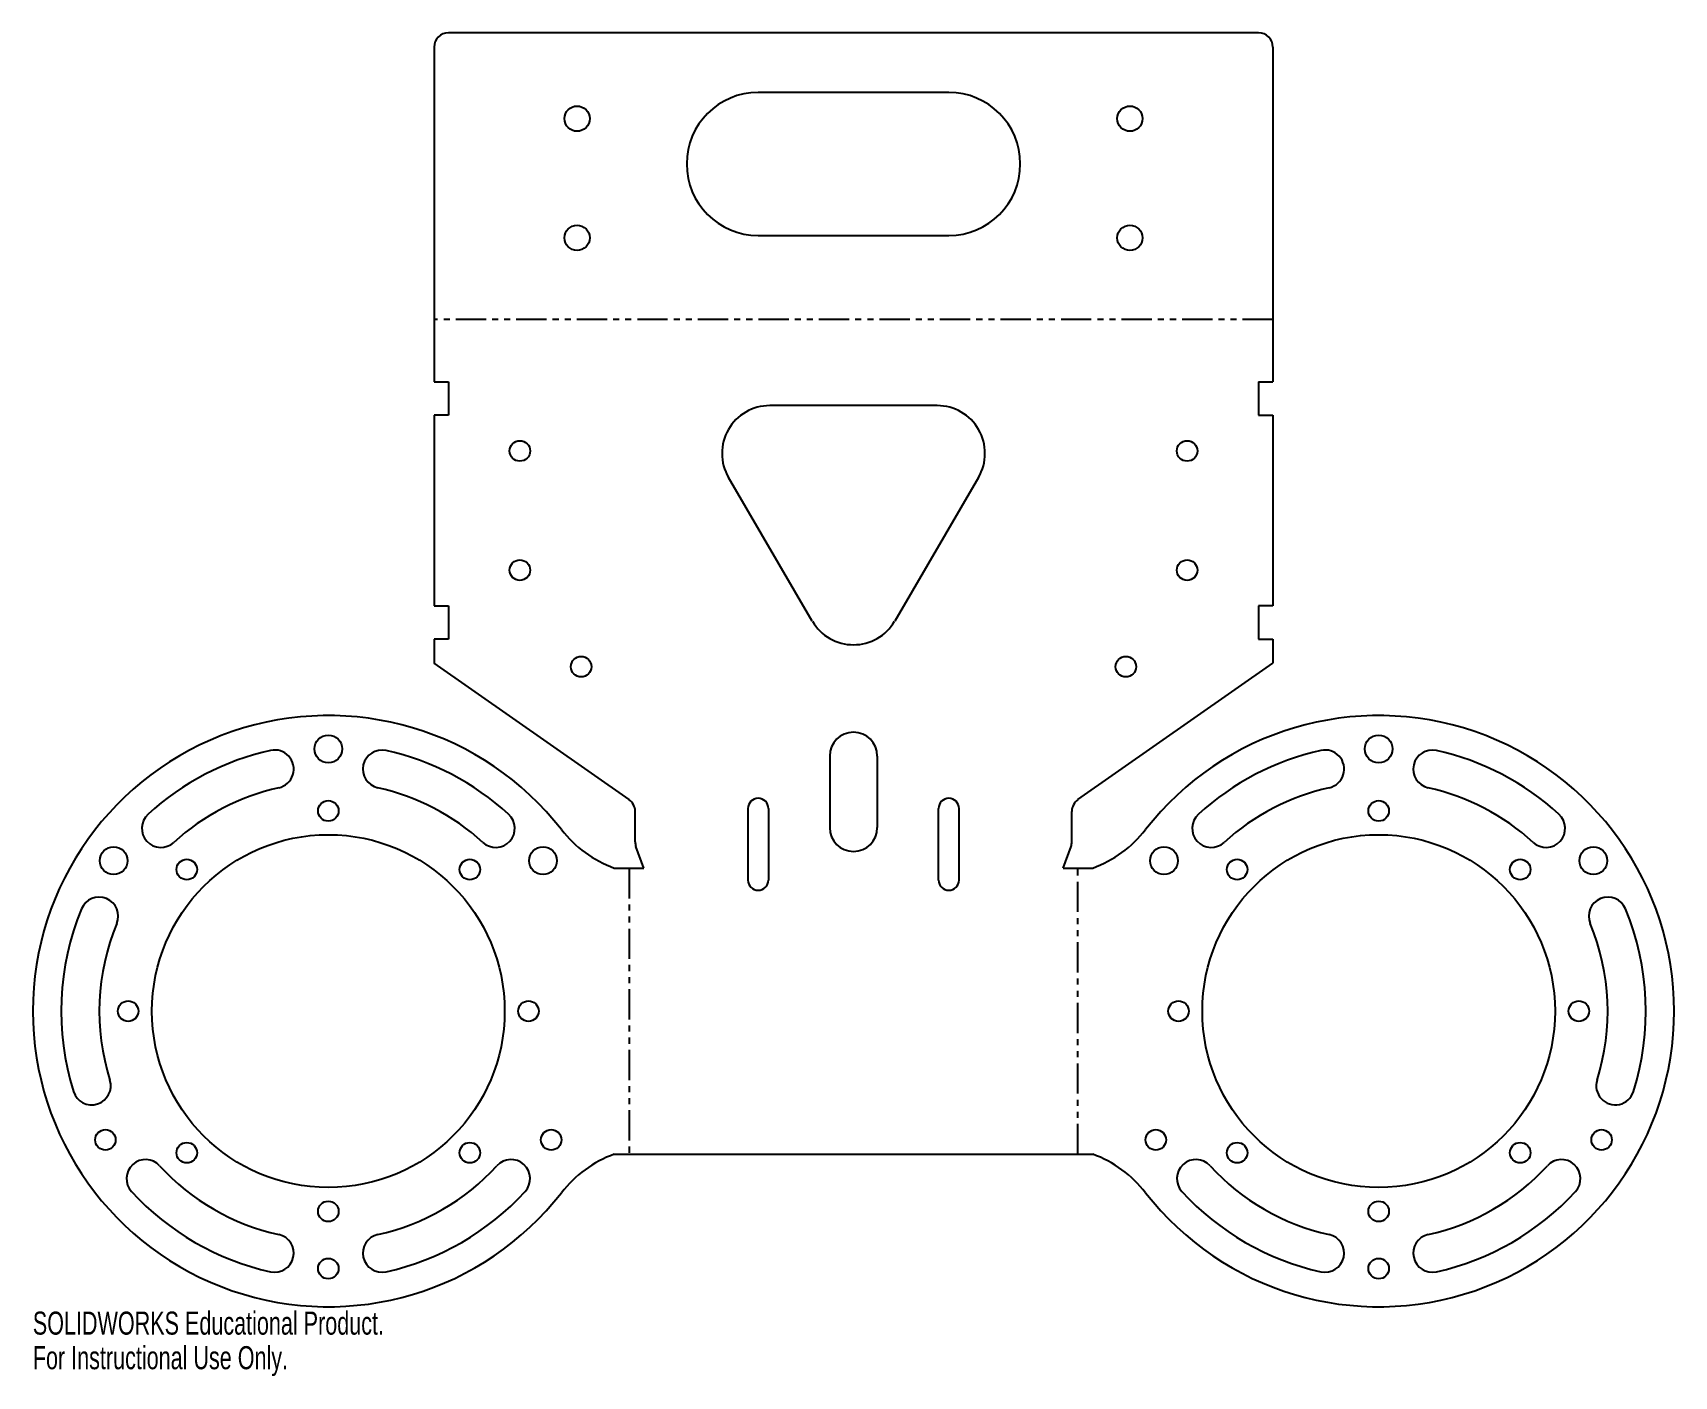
# Model space of a CAD drawing. Header units: millimetres. Extents: x -172 to 172, y -47 to 235.
import ezdxf

# ---------------------------------------------------------------- set-up
doc = ezdxf.new("R2010")
doc.units = ezdxf.units.MM
doc.linetypes.add('PHANTOM', pattern=[12.7, 6.35, -1.27, 1.27, -1.27, 1.27, -1.27])
doc.styles.add('SLDTEXTSTYLE0', font='TXT', dxfattribs={"width": 0.7})

msp = doc.modelspace()

# ---------------------------------------------------------------- linework, layer by layer
at = {"color": 7, "linetype": 'Continuous', "lineweight": 25}
for p, q in [((85, 235.2), (-85, 235.2)), ((-88, 232.2), (-88, 162)), ((88, 232.2), (88, 162)), ((20, 222.7), (-20, 222.7)), ((-20, 192.7), (20, 192.7)), ((-88, 162), (-85, 162)), ((-85, 162), (-85, 155)), ((85, 162), (88, 162)), ((85, 162), (85, 155)), ((-88, 155), (-88, 115)), ((-85, 155), (-88, 155)), ((17.59, 157), (-17.59, 157)), ((85, 155), (88, 155)), ((88, 155), (88, 115)), ((-8.64, 111.81), (-26.23, 141.96)), ((26.23, 141.96), (8.64, 111.81)), ((-88, 115), (-85, 115)), ((-85, 115), (-85, 108)), ((88, 115), (85, 115)), ((85, 115), (85, 108)), ((-88, 108), (-88, 103)), ((-85, 108), (-88, 108)), ((85, 108), (88, 108)), ((88, 108), (88, 103)), ((-47.1, 74.36), (-88, 103)), ((47.1, 74.36), (88, 103)), ((-5, 83.5), (-5, 68.5)), ((5, 83.5), (5, 68.5)), ((-22.15, 72.5), (-22.15, 57.5)), ((-17.85, 72.5), (-17.85, 57.5)), ((17.85, 57.5), (17.85, 72.5)), ((22.15, 57.5), (22.15, 72.5)), ((-45.82, 65.53), (-45.82, 71.9)), ((45.82, 65.53), (45.82, 71.9)), ((-44, 60), (-45.64, 64.5)), ((44, 60), (45.64, 64.5)), ((-50.2, 60), (-44, 60)), ((44, 60), (50.2, 60)), ((-50.2, 0), (50.2, 0))]:
    msp.add_line(p, q, dxfattribs=at)
at = {"color": 7, "linetype": 'PHANTOM'}
for p, q in [((88, 175.1), (-88, 175.1)), ((-47.1, 60), (-47.1, 0)), ((47.1, 0), (47.1, 60))]:
    msp.add_line(p, q, dxfattribs=at)
at = {"color": 7, "linetype": 'Continuous', "lineweight": 25}
for centre, radius in [((-58, 217.2), 2.65), ((58, 217.2), 2.65), ((-58, 192.2), 2.65), ((58, 192.2), 2.65), ((-70, 147.5), 2.15), ((70, 147.5), 2.15), ((-70, 122.5), 2.15), ((70, 122.5), 2.15), ((-57.15, 102.25), 2.15), ((57.15, 102.25), 2.15), ((-110.2, 85), 2.9), ((110.2, 85), 2.9), ((-110.2, 72), 2.15), ((110.2, 72), 2.15), ((-110.2, 30), 37), ((110.2, 30), 37), ((-155.25, 61.55), 2.9), ((-65.15, 61.55), 2.9), ((65.15, 61.55), 2.9), ((155.25, 61.55), 2.9), ((-139.9, 59.7), 2.15), ((-80.5, 59.7), 2.15), ((80.5, 59.7), 2.15), ((139.9, 59.7), 2.15), ((-152.2, 30), 2.15), ((-68.2, 30), 2.15), ((68.2, 30), 2.15), ((152.2, 30), 2.15), ((-156.97, 3), 2.15), ((-63.43, 3), 2.15), ((63.43, 3), 2.15), ((156.97, 3), 2.15), ((-139.9, 0.3), 2.15), ((-80.5, 0.3), 2.15), ((80.5, 0.3), 2.15), ((139.9, 0.3), 2.15), ((-110.2, -12), 2.15), ((110.2, -12), 2.15), ((-110.2, -24), 2.15), ((110.2, -24), 2.15)]:
    msp.add_circle(centre, radius, dxfattribs=at)
for centre, radius, start, end in [((-85, 232.2), 3, 90, 180), ((85, 232.2), 3, 0, 90), ((-20, 207.7), 15, 90, 270), ((20, 207.7), 15, 270, 90), ((-17.59, 147), 10, 90, 210.2564), ((17.59, 147), 10, 329.7436, 90), ((0, 116.85), 10, 210.2564, 329.7436), ((-110.2, 30), 62, 37.9151, 322.0849), ((110.2, 30), 62, 217.9151, 142.0849), ((0, 83.5), 5, 0, 180), ((-110.2, 30), 56, 102.5, 132.5), ((-121.45, 80.77), 4, 282.5, 102.5), ((-98.95, 80.77), 4, 77.5, 257.5), ((-110.2, 30), 56, 47.5, 77.5), ((110.2, 30), 56, 102.5, 132.5), ((98.95, 80.77), 4, 282.5, 102.5), ((121.45, 80.77), 4, 77.5, 257.5), ((110.2, 30), 56, 47.5, 77.5), ((-110.2, 30), 48, 102.5, 132.5), ((-110.2, 30), 48, 47.5, 77.5), ((110.2, 30), 48, 102.5, 132.5), ((110.2, 30), 48, 47.5, 77.5), ((-48.82, 71.9), 3, 0, 55), ((-20, 72.5), 2.15, 0, 180), ((20, 72.5), 2.15, 0, 180), ((48.82, 71.9), 3, 125, 180), ((-145.33, 68.34), 4, 132.5, 312.5), ((-75.07, 68.34), 4, 227.5, 47.5), ((75.07, 68.34), 4, 132.5, 312.5), ((145.33, 68.34), 4, 227.5, 47.5), ((-41.56, 83.46), 25, 217.9151, 249.7909), ((-42.82, 65.53), 3, 180, 200), ((0, 68.5), 5, 180, 0), ((42.82, 65.53), 3, 340, 0), ((41.56, 83.46), 25, 290.2091, 322.0849), ((-20, 57.5), 2.15, 180, 0), ((20, 57.5), 2.15, 180, 0), ((-158.29, 49.92), 4, 337.5, 157.5), ((158.29, 49.92), 4, 22.5, 202.5), ((-110.2, 30), 56.05, 157.5, 197.5), ((-110.2, 30), 48.05, 157.5, 197.5), ((110.2, 30), 48.05, 342.5, 22.5), ((110.2, 30), 56.05, 342.5, 22.5), ((-159.84, 14.35), 4, 197.5, 17.5), ((159.84, 14.35), 4, 162.5, 342.5), ((-148.54, -5.13), 4, 42.5, 222.5), ((-110.2, 30), 48, 222.5, 257.5), ((-110.2, 30), 48, 282.5, 317.5), ((-71.86, -5.13), 4, 317.5, 137.5), ((-41.56, -23.46), 25, 110.2091, 142.0849), ((41.56, -23.46), 25, 37.9151, 69.7909), ((71.86, -5.13), 4, 42.5, 222.5), ((110.2, 30), 48, 222.5, 257.5), ((110.2, 30), 48, 282.5, 317.5), ((148.54, -5.13), 4, 317.5, 137.5), ((-110.2, 30), 56, 222.5, 257.5), ((-110.2, 30), 56, 282.5, 317.5), ((110.2, 30), 56, 222.5, 257.5), ((110.2, 30), 56, 282.5, 317.5), ((-121.45, -20.77), 4, 257.5, 77.5), ((-98.95, -20.77), 4, 102.5, 282.5), ((98.95, -20.77), 4, 257.5, 77.5), ((121.45, -20.77), 4, 102.5, 282.5)]:
    msp.add_arc(centre, radius, start, end, dxfattribs=at)

# ---------------------------------------------------------------- texts
at = {"color": 7, "linetype": 'Continuous', "char_height": 4.8336, "attachment_point": 1, "style": 'SLDTEXTSTYLE0'}
for s, insert in [('SOLIDWORKS Educational Product.', (-172.2, -33.02)), ('For Instructional Use Only.', (-172.2, -40.27))]:
    msp.add_mtext(s, dxfattribs=dict(at, insert=insert))

doc.saveas('drawing.dxf')
